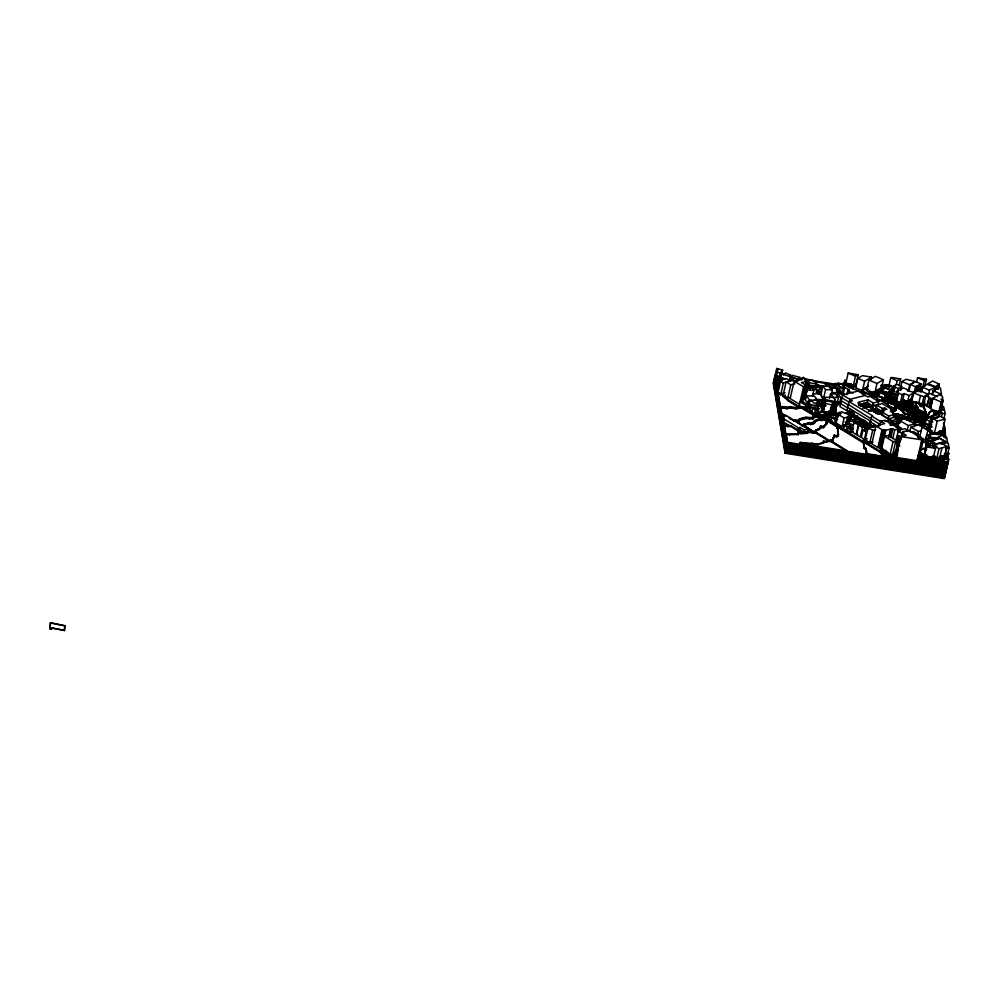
<?xml version="1.0" encoding="UTF-8"?>
<svg xmlns="http://www.w3.org/2000/svg" width="999" height="999" viewBox="0 0 999 999"><rect width="100%" height="100%" fill="white"/><g stroke="black" fill="none" stroke-linecap="round" stroke-linejoin="round"><path stroke-width="1.5" d="M817.756 404.67L818.955 405.544L820.491 405.082L818.094 401.486L818.88 400.874L822.901 400.949L823.064 400.224L822.539 402.073M789.972 379.033L790.034 376.611L782.254 374.038L779.819 376.723L778.92 380.644M832.604 421.441L828.658 420.641L829.582 415.646L831.555 416.046L831.655 414.485L836.238 415.422L836.063 418.331L829.507 417.008L829.582 415.646M828.92 418.556L828.833 419.917L831.455 420.442M833.578 415.884L834.252 412.974L836.675 413.948L836.5 416.833L837.499 417.457M50.474 622.714L50 628.733L51.598 629.058L49.95 628.945L50.474 622.714L64.835 625.661L64.423 630.556L51.648 627.934L64.473 630.332M51.548 629.27L51.698 627.722M64.423 630.556L64.835 625.661M831.343 408.941L831.043 410.939L832.429 411.975L831.205 408.154L832.916 408.516M817.494 414.935L816.907 414.548L821.815 411.9L822.052 410.114L821.69 412.437L821.852 411.713M848.201 419.568L848.763 416.933M835.114 408.229L835.951 402.247L839.797 402.26L839.622 403.921M832.991 412.35L834.939 409.49L835.863 403.896L834.015 401.785L841.52 401.873M825.624 400.649L823.188 412.125L825.624 400.649L832.816 402.21L830.644 412.737L825.998 411.788L825.624 414.685L825.736 411.913M837.974 383.117L838.548 385.614L840.234 386.963C844.679 386.863 844.08 389.435 840.072 387.687L837.649 384.94L837.974 383.117L847.202 384.578M864.522 438.748L863.286 440.109L864.36 446.903L866.096 448.476L866.97 453.683L889.247 457.23L881.618 453.521L880.531 452.06L880.768 448.588L879.907 447.377L881.942 447.415M835.014 399.275L834.552 401.473L825.112 399.463L824.699 397.352L832.829 397.315L835.014 399.275L832.592 409.965M866.97 453.683L866.67 454.945L865.796 449.737L864.06 448.176L863.473 441.271L889.285 457.055L889.11 457.779L881.493 454.07L880.381 452.435L836.737 425.212L838.498 434.515L837.212 435.601L834.202 435.127L833.903 436.388L836.925 436.875L838.211 435.789L838.099 429.308L836.238 422.465M838.099 429.308L838.336 435.239M902.01 418.556L901.885 416.845L916.845 418.581L919.43 416.533L917.956 417.582L918.181 418.906L918.343 418.181M781.343 375.636L782.617 370.117L776.722 368.444L773.288 383.329L785.089 453.234L944.367 478.633L948.725 459.752L948.476 458.266L945.828 456.58L942.382 457.367M775.773 379.145L778.146 368.668M776.972 375.936L776.023 380.644L777.072 380.02L777.909 376.398L776.972 375.936L776.111 381.143L776.947 380.756L775.973 380.294M776.535 383.666L777.547 379.308L780.182 380.357M780.281 377.185L777.909 376.398L776.473 383.266L777.896 379.358L779.02 379.695M778.808 378.633L780.082 373.114L782.617 370.117M778.246 383.504L777.247 387.862L778.134 388.211L779.145 383.853L778.246 383.504L777.547 379.308M777.434 388.948L779.944 378.059L782.504 379.62L786.151 378.496L790.434 380.869L783.353 383.067L780.531 381.531L779.944 378.059M780.531 381.531L778.021 392.432L780.843 393.968L785.089 392.644M780.706 380.232L781.593 377.31L779.819 376.723M780.981 379.932L781.593 377.31M782.067 380.681L782.667 378.072L781.305 377.61M783.553 393.618L780.818 394.293L778.046 392.595L777.884 393.331L780.694 394.83L783.353 383.067M820.154 417.395L816.795 415.559L820.154 417.395L819.854 418.131L800.611 406.83L800.274 408.279L788.436 400.999L782.554 395.841L782.716 395.117L788.561 400.449L800.399 407.742L795.941 408.316L789.909 407.355L787.112 408.191L780.419 407.13M807.679 408.104L805.481 408.554L802.771 406.805L796.116 407.592L790.072 406.63L787.287 407.467L780.594 406.406L780.294 407.667L786.987 408.741L789.784 407.892L795.816 408.853L800.274 408.279M795.229 381.78L792.931 380.319L786.126 381.88L783.091 395.03L787.774 397.964L790.459 397.327M789.547 379.358L790.546 375L785.464 372.964L783.491 374.962M789.547 380.631L790.559 376.273L789.61 375.949L790.546 375M790.209 379.358L790.546 377.909L792.507 378.683L792.207 379.957M789.972 381.506L790.559 376.273M786.163 398.551L786.325 397.827M791.033 380.569L792.507 375.424L799.999 377.322L799.188 379.558L791.707 377.659M782.617 417.969L783.453 414.335L786.188 415.472L808.566 428.983L807.729 432.617M786.937 399.188L787.112 398.464M791.508 379.782L792.507 375.424M787.774 397.964L790.808 384.815L794.842 383.866M792.282 380.656L792.919 377.897L801.648 379.395L801.535 378.196L805.094 378.808M788.436 400.999L788.598 400.262L816.458 417.008L817.706 414.023L817.12 413.636L817.369 415.472L817.706 414.023M783.453 414.335L784.277 419.205L783.441 422.839L788.611 425.974M786.987 408.741L787.287 407.467M808.84 381.893L807.554 382.23L803.521 399.662L804.819 399.325L808.84 381.893L805.381 379.97L806.668 379.395L803.109 377.272L801.685 378.871L802.309 379.195L794.155 381.206L790.134 398.638L799.562 404.22M784.44 425.324L784.277 426.049L787.936 426.598L790.709 426.423L790.871 425.699L784.44 425.324L787.437 443.057L946.715 468.469M784.927 426.111L785.089 425.387M789.784 407.892L790.072 406.63M798.551 433.866L786.188 433.966L786.026 434.69L798.388 434.59L798.326 432.542L801.348 433.017L814.959 431.693L847.339 451.86L847.514 451.136L830.244 440.322L826.535 441.433L823.513 440.959L823.576 443.007L817.994 444.692L800.112 443.131L800.286 442.395L818.156 443.968L823.738 442.282L823.513 440.959M787.936 426.598L788.111 425.861M786.65 434.652L786.825 433.928M785.089 453.234L787.599 442.332L786.188 433.966M789.672 435.127L789.834 434.403M795.816 408.853L796.116 407.592M799.525 420.254L795.566 420.067L795.279 421.328L799.237 421.528L799.3 418.931L805.381 417.332L812.749 417.545L813.71 417.37L813.498 416.046L816.757 415.734L819.979 417.594L817.02 415.696L819.13 415.659L821.89 417.382L827.821 415.434L827.147 415.909M798.613 408.017L798.9 406.743M802.185 402.809L806.205 385.377L805.219 385.577L806.193 386.138L803.583 386.788L799.237 405.344L805.319 409.29L807.517 408.828L808.353 405.207L802.272 401.261L800.074 401.71L806.156 405.656L808.353 405.207M801.535 401.561L806.193 381.456L807.554 382.23M798.288 421.815L798.588 420.542M780.469 406.943L795.978 408.129L798.775 407.292L801.797 407.767L801.96 407.043M799.237 421.528L799.3 418.931M802.771 406.805L801.797 407.767M805.169 398.688L807.167 390.047L813.81 390.234L812.474 395.991M797.664 431.481L798.501 427.847L799.987 427.472L804.22 430.057L808.566 428.983M808.378 385.676L808.978 382.642L816.62 383.916L815.659 388.062M799.013 420.204L800.861 419.642L801.161 418.381M806.455 395.779L805.444 400.137L808.541 404.345L809.54 399.987L806.455 395.779L814.372 396.066L817.469 400.274L816.458 404.632M798.388 434.59L798.326 432.542M799.138 431.106L799.987 427.472M800.861 419.642L802.297 419.443L802.584 418.169M805.319 409.29L806.156 405.656M801.86 425.936L802.022 425.212L793.905 420.117L793.743 420.841L798.463 421.091L799.4 420.804L799.175 419.48L805.256 417.869L813.586 417.919M802.572 426.348L807.766 424.076L810.788 424.55L813.573 423.713L814.485 423.214L814.547 420.616L819.118 418.768L822.14 419.243L824.312 418.306L824.088 416.983L829.207 413.748M817.731 409.078L818.581 405.457L817.132 403.196L813.511 402.972L812.449 401.311L808.341 401.061L807.492 404.695L810.014 408.628M798.164 433.266L801.173 433.741L801.348 433.017M802.297 419.443L805.082 418.606L805.381 417.332M806.668 411.388L806.83 410.664M814.772 421.94L803.87 424.063L803.97 425.936M803.87 424.063L803.808 426.66L803.583 425.337L828.621 440.959M808.503 406.268L808.678 405.544L810.177 407.892M800.286 442.395L800.324 444.368L800.112 443.131M805.082 418.606L806.543 418.506L806.83 417.232M817.644 412.125L818.481 408.491L817.781 406.406L809.852 405.407L809.015 409.041L809.714 411.113L812.362 411.451M946.54 469.193L787.262 443.781L783.603 422.115L797.826 430.744L799.312 430.382L803.546 432.954L804.22 430.057M810.289 407.417L810.851 404.995L808.341 401.061M805.319 380.969L807.442 381.343L807.229 379.283L812.549 380.194L816.333 381.556L815.696 384.315L823.076 386.613M809.714 411.113L810.551 407.48L809.852 405.407M807.766 424.076L808.066 422.802M806.543 418.506L809.552 418.993L809.852 417.719M812.599 408.254L811.762 411.888L814.622 413.723L817.981 412.287L818.818 408.653L812.599 408.254L815.459 410.102L818.818 408.653M801.173 433.741L806.992 433.379L807.155 432.654M810.326 389.448L808.141 386.376L810.551 386.513L811.463 387.687L815.646 387.787L817.045 389.56L816.033 393.918L813.348 393.868M822.14 388.524L819.879 388.486L821.003 389.985L817.494 390.06L816.982 392.245L818.493 394.168L821.303 394.18M817.157 391.521L818.056 393.631L816.982 393.456L816.707 390.085M806.143 444.093L806.318 443.356M810.788 424.55L811.076 423.276M809.552 418.993L812.462 418.818L812.749 417.545M825.961 413.236L821.503 415.097L819.33 414.747L818.83 416.933L816.732 416.97L813.436 414.985L813.611 414.26L819.992 418.119M806.992 433.379L809.952 431.818M812.462 418.818L813.423 418.643L813.498 416.046M818.493 394.168L818.993 391.995L817.494 390.06M813.423 418.643L813.71 417.37M815.459 410.102L814.622 413.723L813.573 414.435L816.857 416.421L818.955 416.383M817.582 405.894L820.366 405.631L818.144 401.311L820.878 405.432L821.877 410.839M813.436 414.985L818.293 412.899L817.919 404.445L818.268 411.064M813.573 423.713L813.873 422.44M813.198 417.32L815.122 417.195L815.421 415.921M817.969 402.035L818.88 400.874M814.485 423.214L814.547 420.616M817.756 408.154L816.92 411.788L817.981 412.287M822.801 386.051L820.654 395.342L823.426 398.926L825.574 389.622L822.801 386.051L829.008 386.176L832.342 389.872L831.43 393.856M820.629 425.986L820.329 427.247L823.351 427.734L826.46 424.363L827.259 421.665L824.799 420.142L828.446 418.806L828.783 417.345L826.523 421.778L826.747 423.101L823.638 426.461L820.629 425.986L820.853 427.31L819.567 428.384L815.484 430.319L815.421 432.904L812.599 432.005L812.774 431.281M818.83 406.094L819.118 404.82L821.003 404.882M809.777 432.542L812.799 433.029L812.961 432.292M816.732 416.97L817.057 415.522M814.26 421.89L816.108 421.328L816.408 420.055M818.119 413.049L818.281 412.325L814.66 413.986M818.293 412.899L818.243 412.5M820.366 405.631L820.691 404.17L821.94 403.796L823.101 405.132L825.911 405.132M823.588 398.201L822.427 396.69L822.889 399.55L815.159 399.525M817.994 416.795L818.281 415.522M825.486 400.137L821.94 400.124L821.103 403.758L822.939 405.856L825.736 405.856M811.962 443.731L812.125 443.007M820.878 405.432L820.691 404.17M814.622 433.154L814.959 431.693M820.966 405.894L821.141 405.169L821.215 406.156M821.727 402.472L821.653 403.758L822.714 401.336M822.664 398.226L822.427 396.69M815.421 432.904L815.484 430.319M821.091 406.693L821.265 405.969L821.765 408.641M821.94 403.796L821.777 404.533L817.756 405.169M818.718 401.598L822.726 401.685L822.839 397.502M816.108 421.328L818.83 420.042L819.118 418.768M816.483 430.507L819.442 428.933L815.196 431.58M821.64 409.19L821.802 408.454L822.002 410.302M819.854 418.131L820.029 417.407M821.24 412.312L821.578 410.851L828.483 412.962M825.112 399.463L823.151 407.967L822.739 405.844L824.699 397.352M822.939 405.856L823.775 402.222L821.94 400.124M817.045 433.691L817.207 432.967M821.503 415.097L821.178 416.546L813.361 416.595L813.548 418.094L805.219 418.057L799.138 419.667L799.362 420.991L798.413 421.266L793.693 421.029M817.007 414.96L821.765 417.932L822.102 416.471L825.773 414.96L830.681 414.011L834.465 414.772L834.802 413.324L828.358 413.062L827.696 415.971L825.436 416.408L825.773 414.96M818.83 420.042L821.84 420.517L822.14 419.243M819.267 429.657L820.853 427.31M823.963 415.709L824.3 414.26M821.84 420.517L824.025 419.58L824.088 416.983M817.994 444.692L818.156 443.968M824.025 419.58L824.312 418.306M823.8 418.256L824.662 416.82M825.998 411.788L825.399 413.361M829.47 398.376L830.494 393.981L835.576 393.981L838.573 397.377L836.95 403.771L835.614 403.696L835.951 402.247M824.799 420.142L827.334 418.319L827.172 419.056M823.351 427.734L823.638 426.461M824.15 426.573L824.312 425.849L823.476 427.185L820.466 426.71M824.362 418.082L827.022 416.458L827.459 414.91L832.679 415.172L830.644 414.185M825.162 425.449L825.324 424.725L824.275 426.024M827.022 416.458L827.584 414.972M834.64 384.465L834.714 385.764L839.472 389.098L840.459 391.72L839.297 389.822L834.54 386.488L835.214 383.429L844.392 384.89M835.214 383.429L834.465 385.189M826.235 423.039L826.398 422.315L826.585 423.826M834.54 386.488L834.714 385.764M827.284 416.233L828.733 414.048L834.714 414.81M835.276 408.042L832.642 411.9L829.32 410.976L828.808 413.149L825.836 412.512L825.798 413.961L824.138 414.985L819.168 415.472M826.46 424.363L826.747 423.101M827.06 421.89L827.584 420.217L836.538 426.111M829.32 410.976L829.033 414.473L823.925 417.707L824.15 419.031L821.965 419.98L818.955 419.493L816.233 420.779M828.446 418.806L828.633 416.958L830.506 414.947L830.206 416.208M826.36 422.502L828.383 419.305M829.944 412.637L831.692 405.082L825.274 403.121M828.208 420.03L828.908 418.094M831.205 408.154L831.18 409.665M830.731 411.213L832.816 402.21M823.576 443.007L823.738 442.282M828.658 420.641L829.507 417.008M836.413 388.074L836.588 387.35M827.859 415.247L830.519 414.735L831.018 412.55M837.649 384.94L837.811 384.215M836.962 388.374L837.125 387.649M838.373 386.351L838.548 385.614M836.7 423.052L834.515 423.551L830.581 421.041L831.418 417.407L836.275 417.719M832.304 413.361L832.642 411.9M823.351 441.683L826.36 442.157L826.535 441.433M836.75 397.627L837.699 393.531L844.392 393.706M834.277 409.365L834.602 407.917M833.154 407.405L834.627 407.642L834.802 406.918L833.316 406.68L832.754 409.24L830.419 408.741M836.088 403.034L834.627 407.642M839.297 389.822L839.472 389.098M833.616 415.447L833.778 414.71M840.072 387.687L840.234 386.963M836.787 402.997L838.149 402.023L836.388 403.246M839.522 391.146L839.697 390.422M834.664 413.336L834.827 412.599C837.711 410.502 834.465 405.644 838.361 404.158L838.136 402.834L839.797 403.196M835.813 408.366L835.988 407.642M836.175 407.13L836.338 406.406M836.837 405.956L837.012 405.232M836.038 409.69L836.213 408.966M835.688 412.212L835.863 411.488M836.076 410.976L836.238 410.252M837.449 405.244L837.624 404.52M837.974 403.559L838.136 402.834M838.198 404.882L838.361 404.158M843.281 383.204L843.306 385.09L843.281 383.204L851.51 384.515M829.907 441.77L830.244 440.322M834.515 423.551L835.351 419.93L837.537 419.418M836.013 416.845L836.675 413.948M839.11 403.259L839.285 402.535M841.333 394.605L843.318 386.001L844.367 385.077L864.447 393.369L862.549 394.143M839.472 403.721L840.871 397.614L837.699 393.531M843.081 388.161L843.256 387.437M844.792 380.432L843.955 384.066L844.717 384.453L845.903 380.607L844.792 380.432L845.903 380.607M837.349 415.359L837.637 414.086L836.663 414.91M843.381 389.373L844.367 385.077M844.717 384.453L845.554 380.819M833.366 438.848L831.78 441.208L833.066 440.122L834.202 435.127M838.298 416.795L839.297 412.475L841.083 413.561L838.074 414.298L836.076 423.201L836.987 427.31A19.343 7.867 13 0 1 837.661 431.281M863.71 402.922L866.295 404.47L865.571 407.617L878.046 404.458L878.72 401.548L870.079 396.378L867.869 396.94L858.079 391.071L842.594 394.967L839.909 406.593L849.699 412.45M833.066 440.122L833.141 437.525M843.368 393.394L844.692 387.649L843.318 386.001M845.766 382.842L846.078 385.102L849.45 387.674L849.625 386.95C842.544 382.367 846.253 381.643 853.258 386.039L855.993 384.478M854.907 385.726L853.084 386.763L845.716 383.616L848.176 373.064L858.253 374.675L855.818 385.202M845.791 384.74L845.966 384.003M836.5 425.749L836.675 425.025M846.078 385.102L846.253 384.378M832.841 438.798L834.427 436.438M863.148 442.719L841.283 429.345L836.85 426.098L837.012 425.374M836.862 427.847L837.162 426.573M847.389 386.276L847.552 385.552M837.574 429.245L837.874 427.984M837.537 431.818L837.824 430.544M836.925 436.875L837.212 435.601M846.877 394.705L847.876 390.397L849.1 389.56L844.692 387.649M847.352 393.868L847.876 390.397M838.211 435.789L838.498 434.515M848.438 392.432L849.1 389.56M850.873 384.228L852.447 386.338L856.393 387.412L855.631 386.089L852.622 385.602L850.873 384.228L853.421 385.314L856.155 383.753M841.283 429.345L841.445 428.621M836.076 422.939L842.12 426.598L844.118 417.957L847.602 417.095L849.774 414.173L844.392 413.161L842.107 411.788L839.297 412.475M852.447 386.338L852.622 385.602M852.222 416.408C836.288 408.104 856.205 416.371 851.223 416.658L849.6 415.596L850.549 415.159L849.649 415.384M849.063 401.66L847.052 410.377L870.678 424.525L869.567 424.8L871.59 416.084L872.689 415.809L849.063 401.66L852.384 400.836L842.594 394.967M849.225 402.247L849.899 399.338L865.384 395.442M850.961 425.924L847.714 424.001L844.105 424.925L843.268 428.559L846.515 430.482L847.352 426.848L850.961 425.924L850.124 429.558M853.084 386.763L855.519 376.236L858.253 374.675M845.604 425.749L847.602 417.095M854.257 413.236L851.598 413.911L848.675 412.4L851.548 414.123L854.207 413.461M852.909 410.577L852.197 413.698L849.312 411.975L850.037 408.853M845.816 424.962L846.727 425.099L847.889 420.591L853.97 421.828L854.757 423.426M855.469 386.813L855.631 386.089M847.052 424.225L847.889 420.591M849.138 415.047L848.713 416.383L849.138 415.047L851.623 416.658L849.462 417.757M847.989 421.528L848.663 419.717L850.099 420.104M870.791 379.795L871.415 377.073L862.412 375.636L857.829 378.346L855.631 387.862L862.424 390.721L865.883 388.686M849.774 414.173L847.939 422.09L845.778 425.012M848.663 419.717L845.991 424.225L846.89 424.375M848.488 422.652L850.499 417.257L853.621 415.572L855.981 416.808L854.919 420.317L855.219 419.043L857.729 418.119L861.937 420.854M852.921 427.772L847.664 428.072L847.164 430.244L850.186 432.105L852.846 431.381M851.223 416.658L852.272 416.196M851.785 415.934L849.625 417.033L849.337 418.306L851.498 417.207L851.785 415.934L853.92 417.32M853.92 413.549L853.258 416.458L859.327 420.092M850.186 432.105L850.686 429.932L853.358 429.195M850.911 429.358L849.437 427.597M846.178 451.161L846.34 450.437M853.958 417.132L857.554 418.843M853.983 422.29L851.772 431.88L856.155 434.478L858.366 424.9L861.175 424.113L856.755 421.628L853.983 422.29L858.366 424.9M854.245 422.639L855.981 416.808M862.137 389.81L862.174 391.745L876.41 397.877L878.308 400.437L881.33 400.911L887.861 404.857L888.086 406.181L894.342 408.466L896.066 410.027L894.779 411.113L896.24 409.303L894.505 407.742L891.495 407.255L881.493 400.187L878.471 399.712L876.573 397.152L862.337 391.021L862.137 389.81L868.231 386.675M855.356 422.077L856.193 418.444L859.365 419.031L859.527 419.767L862.574 420.242L862.412 424.575M862.174 391.745L862.337 391.021M862.424 390.721L864.622 381.206L871.54 377.123M856.355 418.706L856.068 419.98L854.919 420.317M856.705 418.531L857.379 415.621M857.729 418.119L857.429 419.393L855.119 417.894M867.107 386.713L864.372 388.948L867.994 389.772M864.984 389.298L864.535 388.224M865.409 393.556L865.571 392.819M868.943 380.07L866.495 390.684L874.537 394.093L876.985 383.491L883.428 379.757L875.399 376.336L868.943 380.07L876.985 383.491M865.658 426.598L861.887 424.5L858.815 425.212L856.605 434.802L860.239 436.988L862.449 427.397L865.658 426.598L864.709 430.706M867.894 386.251L868.069 385.514M864.485 407.58L865.196 407.367M864.922 407.592L865.571 407.617M861.175 424.675L861.737 422.265L864.834 422.627L865.746 424.4L867.582 424.55L867.082 429.195L866.745 428.184L864.897 428.034M868.418 394.031L868.593 393.306M869.592 391.196L874.974 394.642L882.779 397.39L883.004 398.713L891.133 403.446L895.154 404.52L895.379 405.844L901.223 409.353L904.52 413.186L907.529 413.661L909.415 417.844L907.367 414.385L904.345 413.911L901.061 410.077L895.204 406.568L894.992 405.244L885.364 401.136L881.006 397.302L871.802 393.818L869.467 392.157L869.592 391.196L874.699 393.369M862.661 422.34L863.223 419.917L866.121 421.765L865.284 425.387M866.17 406.855L866.882 406.63M866.445 406.618L865.796 406.593M858.753 405.107L867.282 402.959L868.006 399.837L873.188 402.947L878.72 401.548M866.608 406.868L867.307 406.643L864.085 407.455M863.024 423.813L863.898 420.017M867.045 406.88L867.744 406.668M867.469 406.893L868.181 406.68M867.906 406.905L869.068 403.783L860.539 405.919M866.945 428.933L863.011 429.995L861.3 437.4L864.372 439.485L867.282 438.736M871.578 393.618L871.752 392.894M871.802 393.818L871.965 393.094M871.64 395.704L871.802 394.98M864.56 423.851L864.947 425.124L864.435 424.4M880.119 389.61L874.874 392.644L873.213 391.945L873.051 392.669L878.82 395.404M866.857 427.447L867.244 428.459L864.872 428.708L864.859 430.369M873.85 393.394L873.213 391.945M832.08 439.935L830.206 440.497L847.464 451.323L866.807 454.408L865.958 449.013L864.235 447.452L863.286 440.109M867.582 424.55L866.308 429.533L864.098 429.395M864.372 439.485L866.083 432.08L863.011 429.995M874.849 393.906L874.013 392.669M863.111 440.834L864.572 439.023M867.095 426.76L867.144 428.146L868.88 428.821L866.495 427.197M881.493 388.186L875.499 391.658L876.123 392.994L879.62 394.106M873.188 402.947L872.527 405.844L866.47 402.235M874.812 395.367L874.974 394.642M867.182 430.057L867.744 427.634L870.104 427.097L868.543 426.136L868.081 428.996M874.837 397.24L874.999 396.516M875.486 425.649L868.094 427.56L865.072 440.634L869.654 443.381L872.664 442.619M876.123 392.994L875.499 391.658M875.599 395.716L875.773 394.98M868.106 429.195L868.268 428.459L868.443 429.433M877.134 390.085L878.059 392.045L877.134 390.085L881.655 387.462M864.06 448.176L864.36 446.903M876.41 397.877L876.573 397.152M870.316 426.086L870.604 424.812L874.187 427.135M876.635 399.2L876.797 398.476M870.641 425.362L871.178 427.297L870.604 424.812M873.875 412.013L874.312 412.112M878.071 393.856L878.233 393.131L876.285 392.27M874.15 411.825L879.495 414.086M878.021 395.279L878.183 394.555L875.024 393.181M865.796 449.737L866.096 448.476M877.984 396.815L878.995 392.432L880.107 391.333L887.287 394.143L886.45 397.777L884.977 398.726L878.146 396.066M893.031 413.424L893.705 410.514L882.179 403.621L876.647 405.02L875.986 407.917L881.742 411.363L882.417 408.466L884.627 407.904L886.925 409.29L881.393 410.676L880.681 413.798L878.371 412.412L881.742 411.363M879.832 392.732L880.494 389.822L885.988 388.236L890.896 390.684L889.897 395.042M875.698 412.15L876.31 412.525M878.308 400.437L878.471 399.712M881.318 388.911L883.428 379.757M876.135 412.237L876.747 412.612M868.556 410.976L877.134 408.603L868.606 410.751M873.126 426.923L873.8 424.026M869.654 443.381L872.664 430.307L875.686 429.558M877.022 412.425L879.994 413.936M876.897 413.299L877.509 413.673M877.184 412.699L880.156 414.223M882.379 390.259L883.216 386.625L884.789 385.664L889.397 386.288L890.446 385.651L894.093 387.162L890.196 389.535C887.974 395.604 889.135 391.283 893.418 390.072L889.36 393.169M877.334 413.386L879.282 413.174L890.808 420.067L890.134 422.977M877.459 412.512L878.071 412.887M881.006 397.302L881.168 396.566M877.784 413.474L878.608 413.898M877.909 412.599L878.521 412.974M877.996 413.524L875.236 412.162M884.365 385.989L884.664 384.727L889.435 386.7M878.221 413.574L879.058 413.986M881.33 400.911L881.493 400.187M884.989 384.59L884.814 385.314L889.31 387.25L889.485 386.526L884.989 384.59L891.021 385.552M873.863 411.6L879.432 409.99L873.913 411.376M879.595 425.661L880.631 421.191L884.627 423.601L875.911 425.986L871.777 443.856L877.921 447.577L881.767 448.139M881.817 401.323L881.98 400.599M882.604 398.114L882.779 397.39M882.829 399.438L883.004 398.713M884.939 396.403L885.938 392.045L887.599 392.532L890.896 390.684M885.301 395.929L885.863 393.506M878.408 426.785L879.083 423.876M885.651 394.842L886.325 391.933M884.49 400.524L884.652 399.8M885.126 397.989C887.961 402.435 896.078 400.437 897.814 405.482L904.245 409.815L907.254 410.289L912.736 417.619L907.092 411.014L904.07 410.539L897.651 406.206C895.878 401.286 888.298 403.034 885.014 399.038L885.813 395.092L887.287 394.143M885.389 395.592L885.214 396.316M893.218 416.358L900.087 420.467L893.443 422.14L881.93 415.234L882.592 412.337L883.703 412.05L881.393 410.676M884.615 403.059L884.789 402.322M885.364 401.136L885.539 400.412M891.483 386.9L888.935 385.764L890.758 377.847L891.57 377.435L900.661 378.883L899.137 385.477M887.599 392.532L886.85 398.576L897.239 403.084L904.083 408.866L907.092 409.353L914.859 417.207L915.084 418.531L912.237 418.993M883.903 411.026L884.627 407.904M886.85 398.576L886.787 396.328L885.876 395.916M887.674 395.017L888.586 396.603L887.674 395.017L890.234 393.594L889.023 393.044M887.774 399.188L887.025 397.852M894.055 399.225L888.198 396.84L888.698 394.655L892.294 393.131L895.928 394.38M887.549 400.724L887.711 400M887.761 400.849L887.936 400.124M887.749 402.46L887.911 401.735M894.217 398.501L889.11 396.416L889.122 398.189L896.378 400.936L898.426 392.557L896.34 391.496L894.43 399.775L900.361 402.922L902.334 401.823L904.245 393.544L909.09 395.567L913.748 392.794L913.061 392.47L911.15 400.749M890.009 393.082L890.596 395.092L890.396 392.857L889.197 392.32M889.122 398.189L889.11 396.416M877.921 447.577L882.042 429.707L885.901 430.269L890.821 428.996L888.898 436.338M887.861 404.857L888.024 404.133M878.446 447.427L882.579 429.558M888.086 406.181L888.248 405.457M888.81 402.972L888.973 402.247M889.859 400.337L890.022 399.612L887.936 398.451M891.096 395.167L892.132 393.856L895.766 395.104M893.78 386.076L892.269 392.619L893.531 393.156L895.042 386.613L893.78 386.076L896.715 384.353L901.76 386.476L900.848 390.409M879.632 448.126L883.765 430.257M891.957 394.58L892.132 393.856M879.907 447.377L880.606 449.313L880.768 448.588M891.008 399.238L891.17 398.514L889.285 397.452M890.996 400.899L890.022 399.612M890.958 402.41L891.133 401.685M896.815 395.042L893.044 393.444L895.042 386.613M892.831 394.955L892.994 394.23M880.356 450.561L880.519 449.825L880.381 452.435M890.971 404.17L891.133 403.446M881.155 447.827L885.276 429.957M893.318 394.692L893.481 393.968M882.105 446.678C880.581 445.879 882.791 450.487 882.729 448.351M895.379 414.348L888.748 416.009L888.074 418.918L894.704 417.245L895.379 414.348L890.384 411.351L893.705 410.514M880.406 452.609L880.581 451.885L863.436 441.446M881.717 447.452L881.667 446.466M896.228 384.652L897.139 380.694L900.661 378.883M885.901 430.269L881.443 449.263L890.034 454.695L894.892 454.57L897.914 441.496L888.548 435.527L884.465 436.188L893.044 441.62L897.914 441.496M891.32 407.992L891.495 407.255M882.442 448.851L881.892 446.715M881.493 454.07L881.78 452.797L880.668 451.161L885.888 454.358M894.018 399.712L894.555 397.053L888.698 394.655M894.018 401.386L894.18 400.661L891.17 400.174M883.278 449.575L883.328 451.56L888.261 453.571L888.423 452.834L883.278 449.575L883.328 451.56M893.98 402.884L894.142 402.16M893.98 404.657L894.155 403.933M894.405 403.109L894.567 402.385M895.479 400.487L894.192 398.988L891.17 398.514M897.414 392.432L898.326 388.511L901.76 386.476M892.631 414.023L892.794 413.299L897.826 414.498M898.725 423.813L892.781 425.037L890.571 423.726L891.245 420.816L897.889 419.155M892.919 414.036L893.094 413.311M894.342 408.466L894.505 407.742M894.992 405.244L895.154 404.52M895.966 401.211L898.426 392.557M895.204 406.568L895.379 405.844M884.764 452.659L883.491 450.836M886.35 451.523L885.626 450.224M896.578 402.709L896.752 401.973L894.18 400.661M884.664 455.469L884.952 454.208L881.78 452.797M888.81 437.649L890.883 428.708L894.767 429.77L899.038 428.708L895.579 440.934L896.415 440.035M900.524 387.937L901.985 381.581L905.993 379.283L915.359 381.493L909.702 384.74L908.228 391.096M889.535 436.376L891.245 428.933M897.239 403.084L896.752 401.973M894.817 414.885L894.979 414.16L899.437 415.072M885.601 455.619L885.938 454.17L880.718 450.974M896.066 410.027L896.24 409.303M897.227 404.757L897.389 404.033M892.781 425.037L893.443 422.14M897.427 404.882L897.589 404.158M897.651 406.206L897.814 405.482M896.103 413.786L895.941 414.51L897.664 415.222L897.939 414.36L905.931 416.421L906.155 417.744L907.392 418.156M897.464 407.892L897.639 407.167M890.871 437.574L892.931 428.646M896.39 414.86L896.553 414.135L901.685 420.03L902.097 418.169M899.462 401.873L901.573 405.319L904.083 407.192L907.104 407.679L910.539 410.614L910.763 411.938L916.183 416.67L916.408 417.994L916.345 415.946L910.926 411.213L910.701 409.89L907.267 406.955L903.92 406.231L899.462 401.873L902.497 401.099L907.342 403.121M898.126 408.316L898.288 407.592M899.362 404.433L897.402 402.36M880.581 451.885L884.827 454.745L887.849 455.232L888.011 454.508L895.741 457.33L947.377 465.559M896.965 415.422L897.127 414.697L894.242 414.235L900.461 421.378M897.227 415.272L897.452 414.235L902.559 415.122L902.621 417.182L904.395 417.832L904.57 417.107L902.784 416.446M899.587 405.756L899.525 403.708M900.361 402.922L902.272 394.642L904.245 393.544M896.453 423.064L895.341 425.037L896.453 423.064L900.087 422.14M900.511 403.396L900.686 402.672M892.706 438.698L894.767 429.77M895.566 426.361L895.641 423.763M893.855 414.398L898.064 415.097L898.238 414.36M912.162 399.625L907.504 402.397L902.671 400.362L901.185 401.835L903.396 403.571L903.62 404.895L907.067 405.706L911.775 410.065L912 411.388L917.507 416.121L917.731 417.445M901.36 401.96L901.36 401.099M900.299 407.917L900.474 407.192M900.748 406.493L899.749 405.032M901.348 403.996L901.51 403.271M890.034 454.695L893.044 441.62M900.736 408.166L900.911 407.442M901.573 405.319L901.735 404.595M897.764 422.627L897.389 424.063L896.79 422.827L899.6 422.914M900.723 409.84L900.898 409.115M901.061 410.077L901.223 409.353M897.414 427.684L899.137 420.204L905.444 418.569L914.747 423.851L914.06 426.835M903.783 400.037L904.27 401.673L908.566 403.646L913.248 410.826L913.186 408.778L910.039 405.706L908.74 402.922L903.783 400.037L907.679 401.673L912.05 398.351M895.741 457.33L895.566 458.054L890.921 456.043L891.083 455.307M903.396 403.571L901.535 401.236M891.308 456.168L891.483 455.444M891.945 454.17L891.782 454.895L896.965 457.13L897.139 456.406L891.945 454.17L895.067 453.846M900.798 415.621L900.973 414.897M898.064 415.097L901.073 415.472L901.235 414.747M904.27 401.673L904.432 400.949M903.62 404.895L903.571 402.847M892.532 454.995L895.554 441.92M904.045 405.219L903.795 404.17M903.758 406.955L903.92 406.231M902.996 411.675L903.171 410.951M895.229 453.109L893.343 454.145L896.727 455.532M897.452 414.235L901.847 419.28L901.885 416.845M904.083 407.192L904.257 406.468M902.621 417.182L902.559 415.122M904.083 408.866L904.245 408.141L900.911 405.769M898.001 435.901L898.913 438.236L898.076 441.87L897.164 439.535L898.001 435.901L899.412 435.801L901.11 437.35L900.274 440.984L899.612 440.059M903.221 412.999L903.383 412.275M904.07 410.539L904.245 409.815M894.167 454.47L893.506 453.421M894.505 452.547L894.342 453.271L897.402 454.495L897.564 453.758L894.505 452.547L895.404 452.385M894.093 455.706L894.255 454.982M908.99 391.021L910.489 384.553L915.496 381.606L921.028 383.941L919.23 391.708M899.899 431.443L900.499 428.833L901.635 428.459L894.392 424.238L890.121 424.675M894.068 457.305L894.23 456.58M894.679 455.956L894.842 455.232M903.658 416.895L903.833 416.171L901.747 415.422M904.345 413.911L904.52 413.186M906.855 402.759L907.03 402.035M904.07 415.871L905.981 418.469M907.179 403.846L909.09 395.567M896.016 452.622L895.116 451.373L894.942 452.097L897.464 453.184L897.639 452.46L896.178 451.898M907.067 405.706L907.229 404.97L904.207 404.495M897.065 449.987L897.002 447.939L897.552 450.224L897.227 449.263M907.104 407.679L907.267 406.955M895.941 457.355L900.748 436.513L906.18 435.339L902.234 432.829L900.174 441.758M907.092 409.353L907.267 408.628L904.245 408.141M908.566 403.646L908.74 402.922M905.756 417.145L905.931 416.421M907.092 411.014L907.254 410.289M909.702 400.499C909.952 400.874 913.148 407.33 914.734 409.565L917.819 412.15L921.577 413.224L922.751 416.745L921.403 413.948L917.656 412.874L911.55 405.944L909.702 400.499L912.224 397.614M898.089 450.761L898.426 449.313M908.79 404.97L908.965 404.245M901.348 437.712L902.721 431.755L909.015 430.394L923.376 439.535L918.556 460.377L916.995 460.714L921.815 439.872L923.376 439.535M907.879 411.7L908.054 410.976M906.53 418.194L906.692 417.47L904.619 416.808M907.367 414.385L907.529 413.661M908.64 409.028L908.803 408.304M906.755 417.844L906.93 417.12L903.833 416.171M908.103 413.024L908.278 412.3M907.991 415.047L908.166 414.323M909.877 406.431L910.039 405.706M910.751 403.234L910.913 402.51M911.862 399.15L913.461 392.245L907.179 390.547L907.292 389.56L903.496 387.924L896.34 391.496M907.479 418.706L907.654 417.982L916.133 418.581C915.121 415.634 920.853 416.708 922.452 417.02L926.173 415.572L922.289 417.744L919.267 417.257M909.202 411.163L907.267 408.628M909.927 408.479L907.229 404.97M908.178 419.393L908.353 418.668L907.404 419.792L923.775 419.043L923.713 416.995L928.121 415.122L928.858 412.662C931.917 409.49 937.537 410.876 941.083 412.624M910.976 404.558L911.138 403.833M913.748 392.794L911.587 401.561L916.408 403.658L916.732 402.197L915.858 401.823L915.908 403.846L915.858 401.823M909.427 412.475L909.377 410.427M910.526 407.105L910.688 406.381M914.023 393.156L915.521 386.675L919.292 384.952L917.794 391.433M916.582 382.142L917.582 377.809L926.46 379.233L924.787 386.438M908.89 416.471L909.053 415.746M910.539 410.614L910.701 409.89M911.55 405.944L911.712 405.219M911.275 407.942L911.438 407.217M909.939 414.597L910.101 413.873M910.763 411.938L910.926 411.213M913.098 402.11L913.461 404.745L916.333 409.066L922.814 412.674L923.9 415.422L923.251 417.357L923.738 416.146L922.651 413.399L916.17 409.79L913.298 405.469L912.924 402.834L913.286 401.498L922.052 404.545L924.574 402.734M909.54 418.681L909.714 417.957L912.711 418.344L918.069 417.282M910.726 413.486L909.602 411.75M912.936 417.994L909.939 417.594L909.777 418.319L912.774 418.718L912.936 417.994L915.821 417.707M915.871 392.07L917.357 385.602M906.942 431.556L908.316 425.574L914.747 423.851M911.775 410.065L910.089 407.754M913.148 404.158L913.323 403.434M910.763 415.372L910.926 414.647M912.699 407.417L912.874 406.693M910.239 419.355L910.401 418.631L913.81 418.968L913.586 417.644L918.88 416.72L921.902 417.207L924.562 416.059M911.463 414.098L910.901 412.762M912 411.388L911.95 409.34M913.298 405.469L913.461 404.745M910.039 420.379L910.201 419.655L907.567 419.068M910.501 419.18L910.663 418.456M917.107 391.171L918.293 385.989M910.763 419.006L910.926 418.281M911.5 416.146L911.675 415.409M913.024 409.503L913.186 408.778M913.948 406.531L914.11 405.806M911.2 419.88L912.075 419.006L923.938 418.319M912.711 413.536L912.874 412.812M914.197 406.905L914.372 406.168M914.01 408.678L914.185 407.954M914.335 408.966L914.51 408.241M918.243 391.62L919.742 385.139M911.912 419.73L912.075 419.006M917.931 409.315L915.733 404.345L917.881 407.267L917.931 409.315L923.888 412.849L924.624 415.971M912.711 418.344L912.537 419.068L914.759 418.793M914.56 410.289L914.734 409.565M909.777 431.618L910.801 427.172L919.53 424.612L921.94 425.961M913.223 419.305L913.398 418.581L912.474 418.693M913.648 419.692L913.586 417.644M915.946 408.466L916.108 407.742M916.383 406.493L916.545 405.769M914.16 416.458L911.625 413.361M913.76 419.38L913.923 418.656M914.747 415.147L914.909 414.423M916.17 409.79L916.333 409.066M914.11 419.73L914.272 419.006M914.859 417.207L914.335 415.734M916.445 411.875L916.607 411.151M917.357 407.679L917.532 406.955M920.853 392.282L922.077 387.013L926.997 384.353L935.526 387L934.614 390.946M914.385 421.416L914.684 420.142L926.198 418.856M915.946 414.585L914.122 412.262M917.706 407.992L917.881 407.267M918.506 404.158L920.541 395.542L923.863 396.703L927.646 393.981L918.006 389.947L913.561 392.994L920.479 395.592M926.46 379.233L924.275 380.582L921.94 390.671L919.267 389.573M915.658 418.431L915.908 417.257M916.183 416.67L916.345 415.946M916.083 417.47L915.908 418.194L913.423 418.369M916.133 418.581L915.971 419.305L915.746 417.982L919.142 416.483M916.158 417.957L916.333 417.232M917.332 413.299L920.828 414.26L921.765 417.345L920.653 414.985L917.644 414.498L913.411 410.102M917.681 411.326L917.856 410.589M917.656 412.874L917.819 412.15M917.644 414.498L917.806 413.773M916.682 419.318L916.845 418.581M917.507 416.121L916.12 413.861M920.316 404.333L920.529 405.656L923.551 406.131L924.387 407.555L926.535 415.084L923.376 406.855L920.366 406.381L920.141 405.057L920.316 404.333L923.326 404.807L926.123 403.971M917.007 419.543L917.182 418.818M913.411 421.016L917.094 420.679C923.888 418.469 932.904 417.869 939.085 412.887L936.063 414.573L939.659 414.622M920.366 406.381L920.529 405.656M923.288 420.242L920.266 419.755L917.282 421.141L925.911 420.117M917.956 417.582L918.118 416.858M919.53 410.864L918.106 408.591M917.094 420.679L917.731 419.88M921.89 405.282L923.863 396.703M918.218 422.165L918.393 421.441L916.021 421.653M920.916 411.388L921.09 410.664L919.692 410.139M920.716 413.611L920.878 412.887M920.816 412.5L920.991 411.775M919.829 418.843L919.992 418.119M920.653 414.985L920.828 414.26M920.141 405.057L923.163 405.532L923.326 404.807M921.403 413.948L921.577 413.224M920.104 420.479L920.391 419.205M923.376 406.855L923.551 406.131M925.698 396.004L923.688 404.72L927.209 406.081L929.22 397.365L925.698 396.004L929.794 393.406L937.474 396.64M921.54 416.021L921.715 415.297M917.731 434.465L918.406 431.493L921.303 430.619M921.078 421.079L920.541 422.177L921.078 421.079L924.087 421.553L924.799 420.816M922.651 413.399L922.814 412.674M920.104 426.323L920.716 423.713L922.839 424.975L925.274 424.325L924.662 426.935M921.99 417.694L922.152 416.97M922.527 415.422L922.689 414.697M924.212 408.279L924.387 407.555M922.289 417.744L922.452 417.02M917.931 437.337L918.556 434.59L913.261 431.468L910.738 432.067M924.437 409.602L924.612 408.878M923.888 412.849L924.063 412.112L921.09 410.664M917.569 420.604L922.339 419.817L922.514 419.093M923.513 414.822L923.675 414.098M922.839 419.33L923.014 418.606M928.271 395.542L929.482 390.272L935.526 387M923.738 416.146L923.9 415.422M924.225 413.536L924.063 412.112M924.912 410.964L925.074 410.239M923.775 419.043L923.713 416.995M923.113 420.966L923.413 419.692M923.925 417.245L924.1 416.521M924.637 414.248L924.387 412.812M919.317 438.786L922.027 427.035L925.611 426.073L926.722 426.723L927.821 430.432L925.436 440.721M924.799 415.247L924.387 416.783L924.799 413.524M928.77 397.54L932.691 399.338L930.681 408.054L926.76 406.256L929.22 397.365M922.227 427.584L922.839 424.975M924.849 415.572L925.024 414.847M925.998 412.425L926.16 411.7M920.903 421.803L923.925 422.277L924.087 421.553M924.2 423.077L925.211 418.718L933.291 415.197L934.053 412.737L939.947 413.361M926.31 413.761L926.473 413.037M925.786 418.444L922.339 419.817M923.551 417.719L926.51 416.158M928.845 407.068L930.856 398.351M929.345 407.517L931.368 398.801M932.167 394.792L933.116 390.659L939.085 387.487L940.484 388.099L941.533 394.318L933.116 390.659M926.348 416.883L928.221 414.71M927.946 415.846L928.858 412.662M933.366 392.857L934.003 390.097M928.908 414.71L929.082 413.986M938.398 417.32L942.182 400.661L943.081 400.149L941.033 399.225L942.756 398.251L942.407 396.191L939.072 394.755L932.754 398.326L930.381 408.641L940.921 413.349M934.465 390.646L935.364 386.725L939.072 384.003L932.679 381.056L928.096 383.604L935.364 386.725M928.683 413.386L930.032 411.563M929.857 412.287L930.569 411.213M927.334 429.183L930.319 427.659M928.158 426.086L928.858 424.937M928.758 424.875L928.683 425.661L929.694 421.303L931.992 420.666M922.764 453.658L921.852 455.469L922.764 453.658L919.53 451.848M938.173 387.937L939.072 384.003M930.981 419.443L932.042 418.219M931.567 417.395L932.891 415.759M938.261 388.474L939.16 384.54M930.394 411.938L933.441 410.826M931.867 418.943L932.167 417.669L935.926 417.944M922.402 438.249L927.134 441.133L924.999 450.487L925.748 451.011M932.404 418.131L929.607 430.257L934.402 433.204L942.294 431.343L945.091 419.218L940.296 416.271L932.404 418.131L937.199 421.079L945.091 419.218M926.073 441.521L927.372 440.734L925.648 440.871M927.896 438.998L928.683 435.064L930.581 435.339L929.744 438.973L925.898 438.686L926.735 435.064L928.683 435.064M935.976 417.769L932.666 418.244L932.292 419.081M926.31 446.765L924.35 455.869L926.31 446.765C929.732 448.101 927.709 444.043 928.146 446.79L928.308 446.066M933.853 418.818L929.207 417.332L927.434 417.757L933.128 415.921L934.102 414.785L934.053 412.737M926.023 449.8L926.585 447.377L925.836 446.853L927.309 446.391L927.871 447.564M927.909 441.408L927.397 447.015L927.909 441.408L929.42 440.946L931.98 442.357M927.784 447.252L928.633 443.618L934.54 443.768M931.705 430.719L931.543 431.443L928.558 430.619L928.72 429.882L931.705 430.719L929.769 429.533M933.266 411.551L936.288 412.025L936.45 411.301M928.233 447.14L929.082 443.506M936.063 414.573L936.4 413.111L931.692 416.858L927.934 417.532L928.083 418.419M929.719 433.466L945.416 433.254L943.655 422.839M928.908 447.44L929.744 443.806M936.637 414.135L936.812 413.411M936.725 414.672L936.9 413.948L939.822 413.898M930.119 444.393L931.006 440.596L939.834 438.511L945.066 441.371L944.48 443.893M937.212 413.973L937.374 413.249M932.204 438.311L932.367 437.587L938.298 437.887L938.123 438.611L929.457 437.687M938.635 411.413L938.473 412.137L936.288 412.025M938.361 413.711L938.523 412.987M942.182 400.661L942.906 400.974L941.17 401.96L938.785 412.275L940.521 411.288L939.797 410.976L940.696 410.464L943.068 400.099M939.247 412.175C939.235 410.289 938.673 413.436 940.808 412.749M934.402 433.204L937.199 421.079M931.755 433.953L934.714 434.09L934.889 433.366M933.615 439.997L927.197 441.458M940.871 409.815L942.906 400.974M932.891 446.528L933.453 444.105M941.233 410.114L941.932 407.08L943.481 406.318L944.43 409.415L942.444 409.265L941.932 407.08M933.253 446.466L934.34 442.495L931.006 440.596M935.114 438.136L935.276 437.4M941.632 409.677L942.332 406.655M933.166 447.552L934.34 442.495M934.115 447.852L934.714 445.229C936.55 443.706 937.749 443.806 941.333 443.219L946.99 446.403L944.879 455.556L936.875 457.867L933.69 456.043L934.777 455.656M941.62 416.421L942.307 413.449L940.109 409.877L944.505 410.164L945.091 413.636L943.718 419.592M934.714 434.09L937.736 434.577L937.899 433.853M939.247 431.381L939.072 432.105L944.505 431.68L944.679 430.956L939.247 431.381L942.457 430.619M934.714 445.229L936.887 446.516L935.801 446.89L933.441 457.317L918.343 454.907L919.904 454.57M940.546 432.13L940.708 431.393M935.027 457.567L934.852 458.291L932.966 455.869L935.027 457.567L941.12 458.466L940.958 459.19M937.736 434.577L940.671 434.59L940.833 433.866M943.818 423.788L943.98 423.052L944.992 429.021L944.505 431.68M940.671 434.59L941.57 433.791M936.875 457.867L938.985 448.713L946.99 446.403M943.456 432.005L943.63 431.281M944.28 430.357L944.992 429.021M941.395 434.515L943.743 433.653M945.541 435.751L943.68 436.763L945.541 435.751L943.481 423.564M939.834 456.955L941.945 447.802M945.416 433.254L943.568 434.378M941.245 456.306C938.361 458.104 940.071 465.147 941.42 456.331L943.256 456.618L942.257 460.976L940.409 460.689M940.022 460.527L941.021 456.168M941.433 460.452L942.444 456.093M942.719 458.229L943.918 458.991L943.418 461.163L942.219 460.414M941.145 444.08L946.665 442.644L948.326 443.606L949.05 447.939L946.34 448.663L944.829 455.207L947.539 454.47M945.504 458.029L945.828 456.58M944.167 454.083L947.089 453.908L947.314 456.506M919.23 457.467L917.669 457.817L948.051 462.662L947.539 459.615L948.625 452.972C946.428 452.597 945.803 459.727 947.052 456.943M946.615 457.679L947.477 455.794M947.089 455.182L947.089 453.908M949.05 447.939L946.74 458.042L947.514 457.767L948.625 452.972M946.865 458.004L947.964 453.221M948.076 459.34L948.051 457.505L946.652 456.718L947.851 456.318L947.339 453.259M948.026 460.814L948.526 458.628M915.559 405.082L916.083 403.121M912.924 402.834L913.286 401.498M822.926 400.836L818.843 401.061M927.959 446.178L928.583 444.018M854.133 423.126L855.094 419.592L856.23 419.243M846.727 425.099L847.214 423.501M926.011 416.296L926.697 414.36M922.277 417.207L922.914 416.021M921.365 417.495L921.94 416.62M828.471 417.682L830.381 415.484M828.346 418.231L829.182 417.07M848.276 420.641L848.725 422.115M827.184 421.341L824.924 419.592L828.608 418.082M782.667 378.072L785.064 379.108M914.772 418.319L915.022 416.483M915.509 418.381L916.57 417.27M923.925 422.277L924.637 421.541M789.709 378.421L790.971 377.147M779.857 376.111L782.554 373.451L784.44 374.088M930.481 419.343L931.143 418.718M935.801 418.494L939.147 415.584M936.875 417.707L939.097 415.771M936.75 418.256L938.973 416.321M833.753 415.197L834.814 414.273M816.645 429.77L814.747 432.604L804.095 425.387M815.321 431.044L820.728 427.847M836.538 415.459L837.599 414.548M834.302 436.988L833.016 438.074L833.191 439.572M832.966 438.249L834.252 437.175L834.078 435.664L837.087 436.151M833.241 439.398L830.032 441.221L814.922 431.88L815.708 431.643M838.373 435.064L837.05 436.326L834.028 435.851M895.466 424.488L896.29 423.801L890.184 425.187M825.286 424.9L826.623 423.638M924.737 402.01L922.227 403.821L916.732 402.197M828.358 413.062L829.532 412.3M885.139 397.989L886.625 397.053L885.201 396.416M836.95 402.272L837.212 403.271M817.12 413.636L821.578 410.851M816.782 415.097L819.018 413.698M938.998 386.625L936.213 388.349L938.423 389.285M888.198 396.84L890.296 396.316M908.503 402.435L910.838 401.036M919.292 384.952L921.028 383.941M848.151 373.089L855.519 376.236M932.167 417.669L930.606 418.793L933.978 418.281M931.105 418.893L931.992 418.394M890.059 394.318L886.75 396.166L885.489 395.567M888.798 395.654L886.588 396.89L885.314 396.291M888.935 385.764L889.747 385.352M849.5 417.582L851.66 416.483L855.456 418.943M777.896 379.358L777.309 379.632L776.872 377.01L777.909 376.398L777.122 376.785M948.238 458.616L945.666 457.305L942.219 458.091M867.919 425.562L863.835 425.686L861.737 422.265M827.459 414.91L821.94 417.195L817.182 414.235M821.765 417.932L828.408 415.509M816.97 415.147L821.415 411.576L827.047 413.299M817.369 415.472L818.83 416.933M852.859 417.058L854.083 416.595M921.253 423.014L923.963 422.102L931.905 426.548L925.936 428.209M926.647 449.3L925.174 449.762L925.911 450.287M918.168 437.787L921.153 436.875M927.06 445.042L928.583 444.567M824.537 417.357L824.187 418.856L822.015 419.792L818.993 419.318L814.385 421.341L814.61 422.664L813.698 423.164L803.708 424.787M855.044 419.78L856.193 419.43M812.799 433.029L815.584 432.18M923.163 405.532L925.948 404.695M826.36 442.157L831.955 440.484M926.073 419.393L923.238 420.417L920.229 419.942L914.51 420.866M830.581 421.041L831.83 420.679M927.097 429.245L930.156 428.396M945.066 441.371L936.175 443.856L934.127 442.669M897.689 430.681L904.882 428.696L908.778 431.019M918.556 434.59L916.345 435.202L917.819 436.201M932.854 421.853L929.42 422.789L931.867 424.188M915.334 418.219L917.906 416.72L917.681 415.397M898.875 429.67L900.499 428.833M806.193 381.456L801.473 382.629L806.205 385.377M868.006 399.837L858.054 402.347L859.777 403.384L858.129 403.796L868.493 410.002L871.353 411.238L873.563 410.689L879.27 414.036M858.803 404.895L867.332 402.747M860.489 406.143L869.018 403.996L867.282 402.959M864.06 407.567L867.956 406.668M862.749 408.104L872.814 405.569M849.362 411.763L853.346 410.764M849.312 411.975L853.296 410.976M846.465 412.962L848.725 412.187M877.247 412.462L876.523 412.562L879.932 414.173M878.371 412.412L881.692 411.588M875.923 413.611L878.795 412.787L876.173 411.338M881.93 415.234L883.029 414.96L878.421 412.2M871.353 421.615L870.241 421.89L877.247 426.086M884.902 421.553L890.808 420.067M890.571 423.726L893.231 423.052M892.182 425.187L898.089 423.701M920.716 423.713L916.982 424.65L913.111 422.277L919.167 420.729L925.274 424.325M872.839 441.895L869.817 442.644L865.234 439.91M808.066 431.168L803.72 432.23L799.475 429.657L798.001 430.02L790.871 425.699M803.546 432.954L807.891 431.893M780.868 394.106L783.591 393.431M780.694 394.83L783.428 394.168M782.554 395.841L785.289 395.167M842.12 426.598L844.442 426.024M921.24 442.569L927.134 441.133M920.416 449.15L925.574 447.889M920.241 449.875L925.399 448.613M895.966 426.848L898.663 426.036M880.631 421.191L884.952 420.154L899.038 428.708M868.543 426.136L870.616 425.674L872.751 427.06M919.729 455.294L918.168 455.631L943.755 459.715L942.556 458.953M919.567 456.019L918.006 456.356L943.593 460.439L942.394 459.69M919.392 456.743L917.831 457.08L948.213 461.938L947.889 458.229L946.49 457.442L947.689 457.043L947.164 453.983M919.068 458.204L917.507 458.541L947.889 463.386M918.893 458.928L917.332 459.265L947.714 464.11M918.73 459.652L917.169 459.99L947.551 464.835M902.234 432.829L903.858 432.48L902.721 431.755M906.905 420.042L910.201 419.655M900.161 422.814L896.328 423.613L895.741 425.624M909.739 421.765L908.241 419.642L911.912 418.868L916.982 421.853M930.643 418.618L932.666 418.244M919.642 421.353L925.062 420.354M919.592 421.528L925.012 420.529M919.467 422.077L926.248 420.829M931.742 416.67L927.909 416.908M927.771 418.256L913.536 420.467M834.252 412.974L840.334 413.698M884.652 397.19L886.45 397.777M815.122 417.195L816.458 417.008M795.566 420.067L793.868 420.292L803.371 426.286M925.611 441.046L935.826 440.035M941.046 412.799L936.188 414.023L939.784 414.086M928.358 446.241L932.279 445.629L935.526 448.314L926.423 446.853M914.56 420.691L917.444 420.417M915.983 421.84L918.343 421.615M926.797 454.832L922.027 454.745M924.237 455.769L926.622 455.556M913.573 420.279L917.257 419.942M897.164 439.535L898.576 439.435M813.323 416.77L816.583 416.458L800.561 407.005M840.871 397.614L842.507 397.577M822.739 405.844L825.449 405.831M838.573 397.377L833.478 397.377L830.494 393.981M833.228 403.983L837.05 403.996M833.066 404.707L836.875 404.72L835.014 402.597M818.993 391.995L821.802 392.008M829.357 387.749L834.752 387.787L833.528 386.039L829.545 385.951L828.258 384.39L825.062 384.29L827.035 386.588M813.011 389.498L817.045 389.56M815.122 399.7L822.851 399.85M816.545 400.274L822.726 400.399M793.805 381.019L797.901 381.118M829.982 387.562L835.226 387.724L839.035 392.719L832.492 392.532M825.574 389.622L832.342 389.872M809.54 399.987L817.469 400.274M808.641 386.975L815.072 386.563L814.485 385.651L808.316 385.077M810.851 404.995L818.581 405.457M942.307 413.449L945.091 413.636M866.27 426.66L867.045 426.948M810.551 407.48L818.481 408.491M866.121 421.765L863.586 421.403L863.223 419.917M862.961 422.152L856.555 421.241L856.193 418.444M926.448 428.259L928.533 428.571L930.581 435.339M884.54 385.264L890.846 386.276M881.443 384.965L884.49 385.452M885.638 386.201L881.068 385.464L883.765 386.538L883.603 387.262L881.018 386.151M882.005 386.376L885.077 386.863M865.146 388.574L868.168 389.048M799.088 378.409L802.172 378.908M805.244 379.395L839.123 384.802M878.221 391.321L881.243 391.795M776.548 375.574L775.137 375.349L786.925 445.242L946.203 470.654M799 379.158L802.072 379.645M805.082 380.119L808.228 380.631M814.31 381.593L835.926 385.04M792.544 378.496L791.233 378.296L791.071 379.021L792.382 379.22L790.384 378.633M833.166 385.352L836.225 385.839M878.233 393.131L879.794 393.381M878.183 394.555L878.983 394.68M817.157 392.732L818.231 392.894M933.878 413.461L936.9 413.948M890.434 409.665L894.954 410.389M897.939 414.36L895.716 414.086L900.798 419.917M906.93 417.12L909.939 417.594M901.71 417.57L911.363 419.155M817.881 404.62L819.118 404.82M900.748 436.513L921.815 439.872M823.513 427.01L820.504 426.523L820.679 428.034M925.324 443.231L928.034 443.656M940.583 456.193L943.256 456.618M943.918 458.991L948.725 459.752M884.952 454.208L888.011 454.508M889.285 457.055L947.214 466.296M800.499 443.631L847.514 451.136M866.845 454.22L947.04 467.02L946.528 463.973M787.599 442.332L946.877 467.744M946.378 469.917L787.1 444.518L780.594 406.406M945.866 472.102L786.6 446.69L774.799 376.798M945.703 472.827L786.425 447.415L774.625 377.522M945.541 473.551L786.263 448.139L774.462 378.246M945.366 474.275L786.088 448.876L774.3 378.971M945.204 475.012L785.926 449.6L774.125 379.707M944.867 476.461L785.589 451.048L773.788 381.156M944.692 477.185L785.426 451.773L773.626 381.88M944.53 477.909L785.251 452.497L773.451 382.605M835.364 407.679L832.716 411.538L829.395 410.614L829.62 411.938L828.446 412.699L831.106 412.187L839.834 413.961M836.263 413.611L838.723 414.11M834.652 414.997L832.804 414.622M830.519 414.735L832.679 415.172M50.425 622.939L64.785 625.886M900.711 415.047L895.541 414.81L895.816 413.773L898.938 414.885M831.692 405.082L832.379 405.232M829.607 414.086L830.306 414.235M849.325 419.018L854.807 420.217M902.022 418.569L908.703 420.079M929.619 436.963L932.367 437.587M929.894 432.742L931.93 433.216M884.939 451.923L888.423 452.834M887.849 455.232L890.921 456.043M847.602 418.668L850.274 419.38L850.973 418.019L848.7 417.395M847.264 420.117L849.937 420.829M848.538 418.119L850.811 418.743M904.57 417.107L907.654 417.982M901.073 415.472L902.397 415.859M777.06 382.992L778.184 383.329M844.967 421.953L847.776 422.814M902.272 394.642L897.889 392.932M815.634 384.428L823.039 386.788M815.509 384.977L822.914 387.337M780.082 373.114L777.372 372.24L776.722 368.444M815.783 385.889L821.453 387.762L821.29 388.486L815.621 386.613M815.746 386.064L821.415 387.937M836.4 390.859L841.245 392.744L841.083 393.469L837.449 392.058M837.574 391.508L841.208 392.919M878.995 392.432L885.813 395.092M880.494 389.822L885.938 392.045M901.985 381.581L909.702 384.74M894.342 453.746L897.502 455.107M917.582 377.809L924.275 380.582M919.43 388.848L922.114 389.947M848.026 390.996L853.134 393.119M883.216 386.625L890.196 389.535M884.789 387.162L881.143 385.602M891.745 389.922L894.167 390.934M903.546 402.322L905.968 403.346M910.489 384.553L915.521 386.675M857.829 378.346L864.622 381.206M894.555 386.913L898.326 388.511M932.754 398.326L941.17 401.96M922.077 387.013L929.482 390.272M890.758 377.847L897.139 380.694M847.227 422.377L853.246 425.075M849.999 427.622L852.409 428.696M945.504 448.264L946.34 448.663M895.728 450.099L897.689 451.061M895.554 450.824L897.527 451.785M895.653 399.762L896.677 400.112L894.605 399.051M855.219 419.043L854.794 422.864M889.147 422.515L892.906 424.5M889.098 422.727L892.856 424.712M930.968 456.855L934.977 457.754L932.929 456.056M919.355 452.572L922.601 454.383M844.817 426.298L843.506 425.574L844.642 427.035M928.333 425.362L931.73 427.272M785.664 416.221L781.98 414.148L781.805 414.885L784.265 416.258M781.93 414.335L785.614 416.396M947.427 453.384L948.825 454.158M910.801 427.172L918.406 431.493M928.92 424.975L931.368 426.373M935.801 446.89L938.985 448.713M789.173 418.219L792.594 420.192M925.211 418.718L929.694 421.303M925.324 423.713L927.559 425.012M908.316 425.574L899.15 420.217M922.027 427.035L927.821 430.432M794.155 381.206L803.583 386.788M844.105 424.925L847.352 426.848M876.647 405.02L882.417 408.466M876.922 407.068L873.026 404.745L872.314 407.867L880.082 412.525M877.085 408.828L879.382 410.202M882.592 412.337L888.748 416.009M872.364 407.642L880.131 412.3M865.509 404.957L873.576 409.79M841.92 397.877L849.262 402.272M871.59 416.084L881.955 422.29M848.401 404.57L879.982 424.425M841.245 400.774L848.601 405.182M847.726 407.48L870.042 420.829M840.584 403.683L847.926 408.079M869.567 424.8L873.463 427.122M868.094 427.56L872.664 430.307M858.815 425.212L862.449 427.397M838.074 414.298L844.118 417.957M875.911 425.986L882.042 429.707M784.277 419.205L798.501 427.847M897.377 430.744L902.834 434.078M847.664 428.072L850.686 429.932M849.625 386.95L852.896 388.973M819.33 414.747L822.102 416.471M824.974 419.418L836.413 426.66M786.126 381.88L790.808 384.815M836.7 425.387L863.273 442.17L864.185 447.627L865.921 449.2M828.059 420.504L836.85 426.098M831.418 417.407L835.351 419.93M802.022 425.212L812.599 432.005M804.582 406.93L807.517 408.828M872.864 426.91L870.479 425.362L871.128 427.485M864.372 421.603L870.441 425.537M865.434 422.914L871.453 426.823M861.812 421.403L857.604 419.105M864.06 422.864L870.079 426.773M848.601 415.534L851.535 417.232M848.563 415.721L851.123 417.382M853.433 420.129L855.993 421.803M832.592 411.251L833.541 411.863M896.752 423.014L897.514 423.526M866.657 426.473L869.055 428.096M866.62 426.648L869.018 428.271M851.073 428.633L852.022 429.295M899.687 445.579L896.665 442.52M899.512 446.303L896.503 443.244M897.976 437.737L898.625 438.211M897.801 438.461L898.463 438.936M782.679 395.292L787.062 398.638M867.307 427.41L868.243 428.271M865.072 424.587L865.584 425.312M912.174 410.664L917.157 414.036M894.979 414.16L900.623 420.641M894.392 415.334L898.838 420.429M894.23 416.059L896.902 419.118M894.53 417.32L896.515 419.605M807.592 386.613L808.828 388.136L812.624 388.274L813.81 390.234M836.912 401.373L838.498 403.421M895.753 440.209L896.44 441.196M843.468 384.365L844.492 385.814M927.497 428.459L928.246 429.632M863.136 426.148L861.225 422.877L856.98 422.277L857.529 423.451M837.037 427.122L837.974 429.845M925.486 442.495L926.16 445.154M821.053 404.707L821.091 405.357M944.48 431.143L945.741 438.636M944.554 433.366L945.116 436.638M944.442 434.378L944.942 437.362M945.529 468.331L946.041 471.378L786.762 445.966L774.962 376.074M944.517 472.689L945.029 475.736L785.751 450.324L773.963 380.432M914.684 420.142L914.909 421.466M912.911 416.895L913.136 418.219M909.59 417.12L909.814 418.444M884.664 384.727L884.952 386.438M864.872 428.708L865.034 429.645M854.407 422.327L854.632 423.588M833.903 436.388L834.128 437.712M828.508 417.507L828.733 418.831M816.533 390.809L816.982 393.456M820.329 427.247L820.554 428.571M814.422 421.153L814.647 422.477L813.748 422.977L803.745 424.612L803.933 426.111M816.333 381.556L816.62 383.916M818.306 410.889L818.418 412.35M793.83 380.906L792.919 377.897M920.716 421.453L920.753 422.739M823.026 399.125L822.889 401.024M820.441 393.456L821.578 395.367L820.441 393.456M852.534 430.781L852.659 431.668L852.534 430.781M857.192 433.516L857.579 434.577L857.192 433.516M896.802 445.866L897.302 447.053L896.802 445.866M899.949 438.636L899.375 443.344L899.949 438.636M931.006 456.668L931.493 457.754L931.006 456.668M942.719 435.377L937.861 437.2L947.626 442.757L946.727 437.412L942.719 435.377"/></g></svg>
